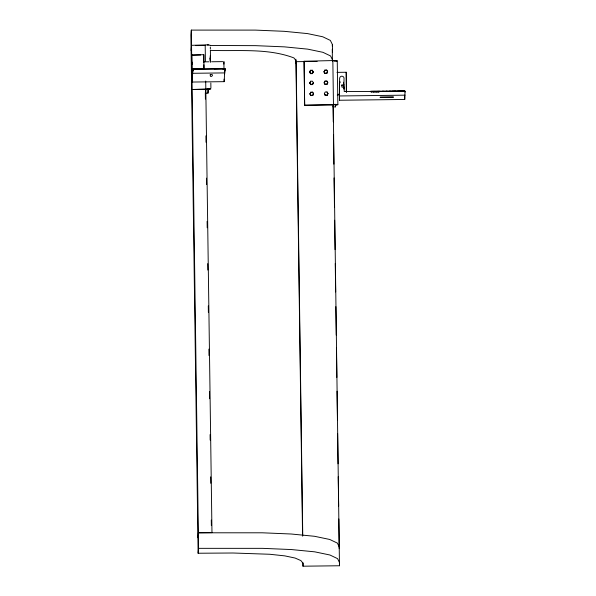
<?xml version="1.0" encoding="UTF-8"?>
<svg xmlns="http://www.w3.org/2000/svg" width="596" height="596" viewBox="0 0 596 596"><rect width="100%" height="100%" fill="white"/><g stroke="black" fill="none" stroke-linecap="round" stroke-linejoin="round"><path stroke-width="0.89" d="M333.224 104.434L339.474 565.76L302.984 566.2L303.081 563.354L300.898 560.59L295.102 558.05L284.746 555.867L269.764 554.265L232.991 553.006L198.118 553.237L190.884 35L191.323 30.098L255.393 30.105L284.21 31.312L307.499 33.592L322.712 36.766L330.348 40.409L332.389 44.514L332.493 52.292M339.37 83.723L339.996 82.166M332.315 46.019L332.389 44.514M339.333 548.715L339.407 547.21L337.366 543.105L329.73 539.462L314.524 536.288L291.228 534.009L262.411 532.802L198.341 532.794L197.902 537.696M191.1 50.548L191.569 45.326L208.235 44.834L210.09 45.221M203.981 67.81L203.795 54.661L191.83 55.1L200.673 54.996M192.128 77.07L192.597 71.907M192.821 69.434L224.893 68.957L224.156 81.659L192.135 82.047L192.873 69.345M203.795 54.661L203.75 62.535M207.989 93.132L208.339 89.273L210.872 88.886L192.15 89.497L205.784 89.333L205.434 93.162L207.989 93.132L207.937 89.474M224.401 73.874L224.461 73.174M198.118 553.237L198.557 548.342L191.323 30.098M317.117 61.425L296.13 61.679L295.966 63.504L296.063 60.658L293.873 57.894C267.448 47.904 238.02 51.412 210.269 50.362M304.087 61.239L304.668 105.425L333.231 105.082L333.067 106.907L335.474 106.878L335.637 105.052L337.865 104.717L337.254 60.867L334.855 60.524L304.087 61.239L304.668 105.425M309.644 72.131L310.546 70.239L312.334 70.224L313.22 72.086L312.349 73.636L310.561 73.658L309.644 72.131L310.546 70.239M309.793 83.097L310.702 81.205L312.49 81.183L313.377 83.053L312.505 84.602L310.71 84.625L309.793 83.097L310.702 81.205M310.561 73.658L309.674 71.788M310.71 84.625L309.823 82.755M309.95 94.056L310.851 92.164L312.647 92.142L313.526 94.012L312.654 95.561L310.866 95.584L309.95 94.056L310.851 92.164M313.22 72.086L312.334 70.224M312.349 73.636L313.258 71.743M310.866 95.584L309.98 93.714M312.505 84.602L313.407 82.71M313.526 94.012L312.647 92.142M312.654 95.561L313.563 93.669M324.015 71.96L324.924 70.067L326.712 70.045L327.599 71.915L326.727 73.464L324.939 73.487L324.015 71.96L324.924 70.067M324.939 73.487L324.053 71.617M324.172 82.918L325.081 81.026L326.869 81.011L327.755 82.874L326.884 84.423L325.088 84.446L324.172 82.918L325.081 81.026M325.088 84.446L324.202 82.576M324.358 93.542L325.245 95.412L327.033 95.39L327.942 93.498L327.025 91.97L325.23 91.993L324.358 93.542L325.245 95.412M327.599 71.915L326.712 70.045M326.727 73.464L327.636 71.572M326.869 81.011L327.755 82.874M326.884 84.423L327.785 82.531M327.025 91.97L327.904 93.84M327.033 95.39L327.942 93.498M340.033 81.749L339.415 83.09L339.519 94.682L337.276 95.069M404.155 91.561L404.617 90.786L405.064 91.225L404.729 99.465L339.474 100.255L339.616 78.419L339.973 77.189L340.957 76.377A2.213 2.198 5.1 0 1 343.37 76.824L343.654 77.152A2.175 2.153 5.1 0 1 344.041 78.367L343.899 87.523M341.843 85.831L341.918 84.975L344.13 84.945M344.011 88.856L344.168 87.143L341.955 87.165L341.918 84.975M337.001 72.369L346.224 72.258L346.321 91.397M370.332 91.546L344.227 91.516L344.168 87.143M371.152 92.186L371.241 91.195L371.658 91.955M372.023 92.171L372.113 91.181L372.567 91.613L372.999 91.173L373.394 92.142M372.917 92.067L372.999 91.173M373.781 92.149L373.871 91.158L374.325 91.59L374.75 91.151L375.137 92.246M374.66 92.142L374.75 91.151M375.555 92L375.629 91.136L376.076 91.575L376.508 91.128L376.895 92.224M376.419 92.119L376.508 91.128M377.29 92.149L377.387 91.121L377.834 91.553L378.266 91.106L378.669 92.06M378.169 92.142L378.266 91.106M379.056 92.089L379.145 91.099L382.23 91.501L382.654 91.054L385.739 91.456L386.171 91.009L388.376 91.426L389.687 90.972L390.119 91.568M380.851 91.568L380.896 91.076M381.731 91.605L381.775 91.069M382.61 91.538L382.654 91.054M383.489 91.583L383.533 91.046M384.368 91.575L384.413 91.032M385.247 91.508L385.292 91.024M386.119 91.553L386.171 91.009M386.998 91.538L387.05 91.002M387.884 91.479L387.929 90.994M388.756 91.523L388.808 90.979M389.642 91.456L389.687 90.972M390.514 91.501L390.559 90.957L391.013 91.389L392.317 90.935L392.749 91.531M391.393 91.486L391.438 90.95M392.272 91.426L392.317 90.935M393.151 91.426L393.196 90.927L393.628 91.531M394.016 91.575L394.075 90.92L394.522 91.352L394.954 90.905L395.386 91.508M394.91 91.419L394.954 90.905M395.774 91.553L395.833 90.897L397.145 91.486M396.645 91.575L396.712 90.883M397.525 91.561L397.592 90.875L398.024 91.479M398.411 91.523L398.471 90.86L398.888 91.628M399.283 91.538L399.342 90.853L399.782 91.456M400.162 91.531L400.221 90.845L400.654 91.449M401.041 91.493L401.101 90.83L401.525 91.598M401.92 91.508L401.98 90.823L402.412 91.426M402.799 91.471L402.859 90.808L403.276 91.575M403.678 91.464L403.738 90.801L404.185 91.233M404.55 91.479L404.617 90.786M404.989 92.082L405.064 91.225M371.688 91.628L372.113 91.181M375.197 91.583L375.629 91.136M376.955 91.561L377.387 91.121M393.643 91.359L394.075 90.92M398.918 91.3L399.342 90.853M401.555 91.263L401.98 90.823M371.241 91.195L370.809 91.635L370.362 91.203M373.446 91.605L373.871 91.158M378.713 91.538L379.145 91.099M390.134 91.404L390.559 90.957M392.764 91.374L393.196 90.927M395.401 91.337L395.833 90.897M397.16 91.315L397.592 90.875M398.039 91.307L398.471 90.86M399.797 91.285L400.221 90.845M400.668 91.277L401.101 90.83M402.427 91.255L402.859 90.808M403.306 91.24L403.738 90.801M304.705 105.082L335.816 104.367L337.865 104.717M337.254 60.867L336.3 61.127M207.252 44.998L208.525 44.998M195.801 45.594L205.173 45.482M204.212 61.85L209.136 61.79M211.602 61.761L222.68 61.626M192.769 70.522L192.858 68.965L224.878 68.577L224.848 69.427M192.851 69.084L203.519 68.95M214.195 68.823L224.871 68.696M202.692 69.084L192.836 69.203L192.821 69.933M222.397 68.845L224.856 68.816L224.871 69.196M192.828 69.315L202.677 69.196M310.516 70.581L312.304 70.566M324.894 70.41L326.683 70.388M192.925 73.293L224.945 72.906M310.59 73.315L312.379 73.293M324.969 73.144L326.757 73.122M310.74 84.282L312.535 84.259M325.118 84.103L326.913 84.081M310.821 92.507L312.609 92.484M337.925 94.287L339.564 94.265M310.896 95.241L312.684 95.218M325.274 95.069L327.062 95.047M339.862 95.956L405.116 95.166M198.341 532.794L211.975 532.63L205.702 81.034M198.043 45.587L205.478 45.52M210.127 45.482L255.61 45.654L284.426 46.861L307.722 49.14L322.928 52.314L330.564 55.957L332.605 60.062M198.557 548.342L262.627 548.35L291.444 549.557L314.74 551.836L329.953 555.01L337.582 558.653L339.623 562.758M343.557 82.218L343.907 89.005M224.819 69.285L224.752 70.492M224.722 70.343L224.647 71.669M224.625 71.408L224.55 72.727M224.528 72.466L224.476 73.554L224.558 72.116M192.858 68.965L192.53 73.114M192.761 70.023L192.709 71.11M192.694 70.849L192.62 72.176M192.501 72.973L192.456 73.941L192.523 72.734M224.826 69.166L224.804 69.896M224.729 70.224L224.744 70.604M224.67 70.931L224.677 71.311M224.603 71.639L224.573 72.489L224.677 70.82M224.498 72.816L224.506 73.196M192.776 69.903L192.784 70.283M192.709 70.611L192.724 70.991M192.583 72.027L192.553 72.876M210.194 59.011C210.075 54.452 210.269 64.048 210.15 59.488M203.899 64.793L203.951 68.428M346.425 91.434L346.403 90.614L346.395 92.067M404.691 96.306L404.729 99.465M346.224 72.258L346.5 91.993M346.395 91.97L346.425 91.531M339.4 94.712L339.474 100.255M335.451 105.052L335.474 106.878M332.844 60.889L333.462 104.732M332.263 49.244L332.434 61.336M333.06 106.259L333.276 121.889M333.462 134.756L333.872 164.168M334.058 177.958L334.475 207.371M334.654 220.237L335.064 249.65M335.257 263.439L335.652 291.928M335.861 306.635L336.256 335.131M336.435 347.997L336.844 377.41M337.038 391.2L337.448 420.612M337.627 433.478L338.051 463.815M338.23 476.681L338.647 506.093M338.826 518.96L339.236 548.372M339.415 561.439L339.474 565.76M296.13 61.679L302.753 535.953M295.907 59.183L302.567 535.946M302.939 562.743L302.984 566.2M223.984 69.129L223.91 61.611L223.91 64.122M224.118 79.156L224.156 81.659M210.336 47.077L210.366 49.073M210.388 51.062L210.448 55.048M210.53 61.03L210.544 62.357M210.835 82.948L210.902 87.932M205.195 45.162L205.419 61.105M205.322 92.663L205.411 99.092M205.925 135.858L206.015 142.295M206.514 178.144L206.603 184.574M207.117 221.34L207.207 227.776M207.706 263.626L207.795 270.055M208.295 305.904L208.384 312.334M208.898 349.1L208.987 355.536M209.487 391.386L209.591 398.739M210.09 434.581L210.172 440.101M210.686 476.867L210.775 483.296M211.289 520.062L211.364 525.583M191.949 63.914L191.89 61.999L191.89 64.51M191.852 54.802L192.135 82.047M224.878 68.577L224.819 69.784M224.804 69.404L224.692 71.192M210.336 55.666L210.358 58.982L210.336 55.666M210.194 74.776C209.926 79.402 215.558 73.293 210.217 74.753M380.159 97.23L393.405 97.096L380.159 97.23M336.166 60.852L333.976 60.911L336.166 60.852M336.777 104.695L334.587 104.754L336.777 104.695M207.125 88.953L209.643 88.96L207.125 88.953"/></g></svg>
